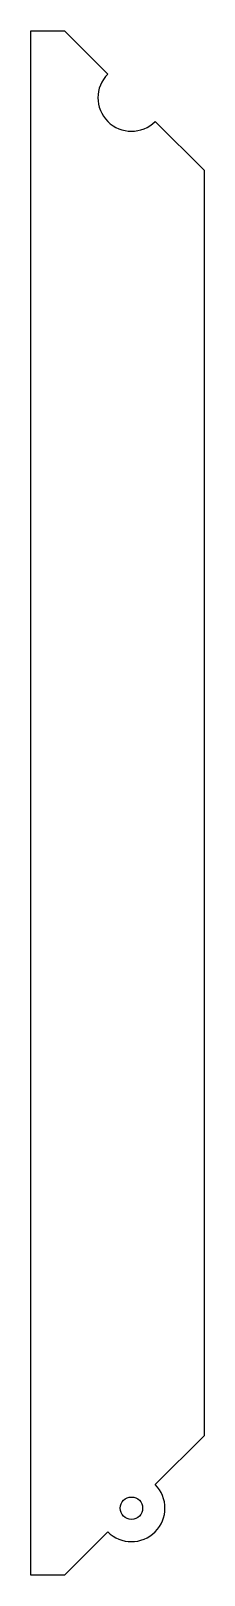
# Model space of a CAD drawing. Header units: millimetres. Extents: x -838 to -807, y -1411 to -1134.
import ezdxf

# ---------------------------------------------------------------- set-up
doc = ezdxf.new("R2010")
doc.units = ezdxf.units.MM

msp = doc.modelspace()

# ---------------------------------------------------------------- linework, layer by layer
at = {"color": 7, "linetype": 'Continuous', "lineweight": 25}
for p, q in [((-837.84, -1411.11), (-837.84, -1134.11)), ((-837.84, -1134.11), (-831.84, -1134.11)), ((-824.08, -1141.87), (-831.84, -1134.11)), ((-806.84, -1159.11), (-815.59, -1150.35)), ((-806.84, -1159.11), (-806.84, -1386.11)), ((-806.84, -1386.11), (-815.59, -1394.87)), ((-824.08, -1403.35), (-831.84, -1411.11)), ((-831.84, -1411.11), (-837.84, -1411.11))]:
    msp.add_line(p, q, dxfattribs=at)
msp.add_circle((-819.84, -1399.11), 2, dxfattribs=at)
for centre, start, end in [((-819.84, -1146.11), 135, 315), ((-819.84, -1399.11), 225, 45)]:
    msp.add_arc(centre, 6, start, end, dxfattribs=at)

doc.saveas('drawing.dxf')
